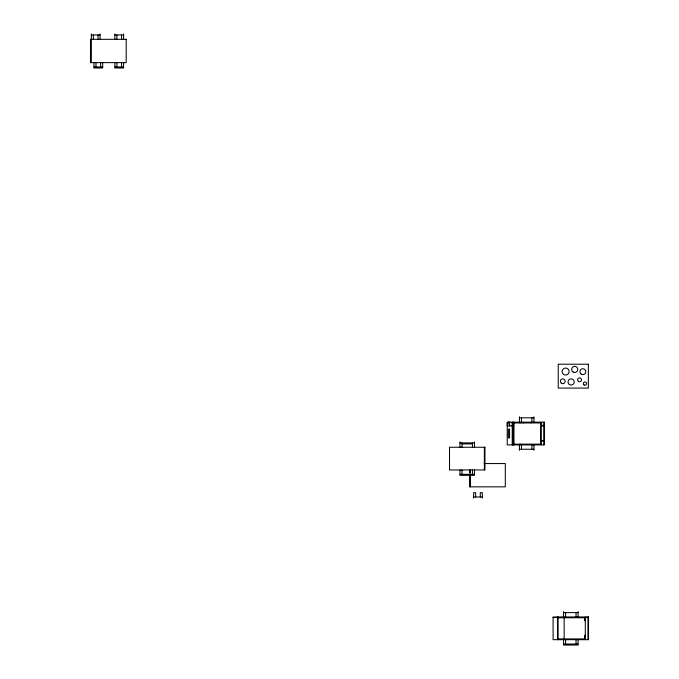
<?xml version="1.0" encoding="UTF-8"?>
<svg xmlns="http://www.w3.org/2000/svg" width="679" height="679" viewBox="0 0 679 679"><rect width="100%" height="100%" fill="white"/><g stroke="black" fill="none" stroke-linecap="round" stroke-linejoin="round"><path stroke-width="1.02" d="M509.632 422.762C509.496 421.039 509.496 427.074 509.632 425.351M508.664 422.839L508.97 422.185A1.876 1.876 0 0 0 507.739 422.779L507.23 422.762M91.351 34.969L100.059 34.969M114.87 34.969L123.586 34.969M93.965 66.975L102.673 66.975M114.87 66.975L123.586 66.975M519.435 417.823L533.957 417.823M511.974 422.762L514.351 422.762M512.229 422.941L541.188 422.941M507.23 425.351L507.816 425.351L507.765 422.762M511.974 425.351L513.969 425.351M541.188 425.351L543.828 425.351M507.23 425.928L512.806 425.928M540.603 425.928L543.828 425.928M540.603 440.51L543.828 440.51M541.188 441.095L543.828 441.095M459.972 442.903L474.494 442.903M462 443.913L472.457 443.913M512.806 444.142L541.188 444.142M519.435 449.252L533.957 449.252M484.186 463.562L505.312 463.562L505.312 486.851L469.588 486.851L469.588 475.207M459.972 474.324L474.494 474.324M473.619 497.02L482.336 497.02M563.545 612.611L578.067 612.611M553.088 617.542L587.946 617.542M558.087 617.72L585.298 617.72M585.298 620.708L584.721 620.708L584.721 617.72M585.298 635.289L584.721 635.289L584.721 638.922M558.087 638.922L585.298 638.922M563.545 644.031L578.067 644.031M587.946 616.965L587.946 639.677M585.298 616.965L585.298 639.677M578.067 611.592L578.067 616.965M578.067 639.677L578.067 645.05L563.545 645.05L563.545 639.677M576.038 612.611L576.038 616.965M576.038 639.677L576.038 644.031M565.582 612.611L565.582 616.965M565.582 639.677L565.582 644.031M564.147 616.965L564.147 639.677M563.545 611.592L563.545 616.965M558.087 616.965L558.087 639.677M557.501 616.965L557.501 639.677M543.828 422.185L543.828 444.898M541.188 422.185L541.188 444.898M540.603 422.185L540.603 444.142M533.957 416.813L533.957 422.185M533.957 444.898L533.957 450.27M531.92 417.823L531.92 422.185M531.92 444.898L531.92 449.252M531.122 422.185L531.122 422.941M523.501 422.185L523.501 422.941M521.464 417.823L521.464 422.762M521.464 444.898L521.464 449.252M520.029 422.185L520.029 422.941M520.029 444.142L520.029 444.898M519.435 416.813L519.435 422.185M519.435 444.898L519.435 450.27M513.969 422.185L513.969 444.898M513.392 422.185L513.392 422.762M513.392 425.351L513.392 444.898M512.806 422.185L512.806 444.898M512.229 422.185L512.229 444.898M509.556 422.185L509.556 425.928M484.365 447.257L484.365 469.97M482.336 498.038L482.336 492.665L480.299 492.665L480.299 497.02M475.656 497.02L475.656 492.665L473.619 492.665L473.619 498.038M474.494 441.885L474.494 447.257M474.494 469.97L474.494 475.342L459.972 475.342L459.972 469.97M472.457 442.903L472.457 447.257M472.457 469.97L472.457 474.324M470.454 469.91L470.454 473.093M470.454 475.207L470.454 486.851M469.588 469.91L469.588 473.093M462 442.903L462 447.257M462 469.97L462 474.324M459.972 441.885L459.972 447.257M123.586 33.95L123.586 39.323M123.586 62.621L123.586 67.993L114.87 67.993L114.87 62.621M121.558 34.969L121.558 39.323M121.558 62.621L121.558 66.975M116.907 34.969L116.907 39.323M116.907 62.621L116.907 66.975M114.87 33.95L114.87 39.323M102.673 62.621L102.673 67.993L93.965 67.993L93.965 62.621M100.645 62.621L100.645 66.975M100.059 33.95L100.059 39.323M98.031 34.969L98.031 39.323M95.994 62.621L95.994 66.975M93.379 34.969L93.379 39.323M91.351 33.95L91.351 62.621M507.468 424.961A1.876 1.876 0 0 1 507.459 423.153M126.201 39.323L90.477 39.323L90.477 62.621L126.201 62.621L126.201 39.323M588.362 364.207L558.24 364.207L558.24 388.082L588.362 388.082L588.362 364.207M544.414 422.185L507.23 422.185L507.23 444.898L544.414 444.898L544.414 422.185M509.556 429.187L508.393 429.187L508.393 437.896L509.556 437.896L509.556 429.187M484.95 447.257L449.515 447.257L449.515 469.97L484.95 469.97L484.95 447.257M588.523 616.965L553.088 616.965L553.088 639.677L588.523 639.677L588.523 616.965M508.978 422.762L508.97 422.185L508.978 422.762M578.364 381.343A1.935 1.935 0 0 0 581.479 380.104A1.935 1.935 0 0 0 578.847 378.033A1.935 1.935 0 0 0 578.364 381.343M581.165 374.095A2.954 2.954 0 0 0 585.807 371.939A2.954 2.954 0 0 0 581.623 369.003A2.954 2.954 0 0 0 581.165 374.095M584.135 384.985A1.621 1.621 0 0 0 586.563 383.576A1.621 1.621 0 0 0 584.135 382.175A1.621 1.621 0 0 0 584.135 384.985M573.076 372.007A3.081 3.081 0 0 0 577.795 369.52A3.081 3.081 0 0 0 573.28 366.677A3.081 3.081 0 0 0 573.076 372.007M563.57 374.392A3.505 3.505 0 0 0 569.112 371.905A3.505 3.505 0 0 0 564.181 368.358A3.505 3.505 0 0 0 563.57 374.392M561.558 383.338A2.385 2.385 0 0 0 565.166 381.318A2.385 2.385 0 0 0 561.609 379.196A2.385 2.385 0 0 0 561.558 383.338M569.333 384.484A3.089 3.089 0 0 0 574.188 382.235A3.089 3.089 0 0 0 569.808 379.154A3.089 3.089 0 0 0 569.333 384.484"/></g></svg>
